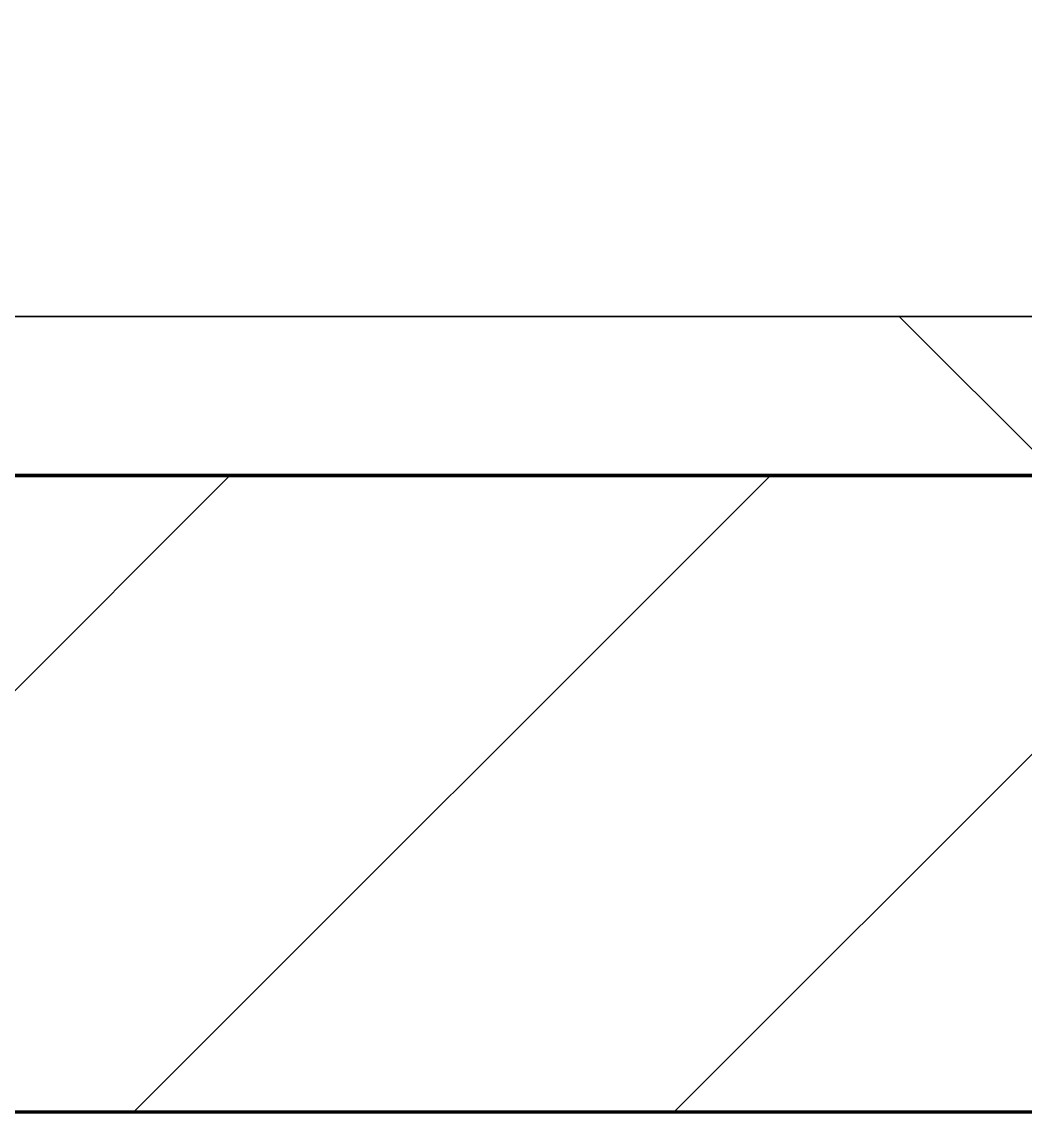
# Model space of a CAD drawing. Header units: millimetres. Extents: x -853432 to -773672, y -18171 to 22484.
# Drawn here: x -824243.3 to -823928.3, y -4021 to -3678.4 of the extents above; entities that cross this region are included whole.
import ezdxf
from ezdxf.xclip import XClip

# ---------------------------------------------------------------- set-up
doc = ezdxf.new("R2010")
doc.units = ezdxf.units.MM
doc.header["$XCLIPFRAME"] = 0
for name, color, linetype, lineweight in [('A-GLAZ-CURT', 2, 'Continuous', 9), ('A-WALL', 5, 'Continuous', 35), ('A-WALL-FNSH', 2, 'Continuous', 35), ('A-WALL-PATT', 1, 'Continuous', 35)]:
    doc.layers.add(name, color=color, linetype=linetype, lineweight=lineweight)
doc.layers.add('A11_ALU.SOLID SHEET', color=2, linetype='Continuous')

# ---------------------------------------------------------------- blocks, each defined once
blk = doc.blocks.new('PPLS-PP19_Custom Tile Pattern - Custom Tile Pattern-V104-4251-01 ENLARGED CONCOURSE LEVEL - REFLECTED CEILING PLAN - SHEET 2')
at = {"layer": 'A-GLAZ-CURT'}
for p, q in [((-300, 0), (300, 0)), ((300, 0), (-300, 0)), ((230.06, 0), (300, 0)), ((-300, -50), (300, -50)), ((300, -50), (-300, -50))]:
    blk.add_line(p, q, dxfattribs=at)
for points, knots in [([(247.1, 0), (246.76, 0), (245.04, 0), (238.34, 0), (226.56, 0), (221.1, 0), (200.27, 0), (182.99, 0), (174.27, 0), (169.67, 0), (168.99, 0)], [-9649.085549, -9649.085549, -9649.085549, -9649.085549, -9581.591397, -9406.094246, -9221.510254, -9016.44624, -8717.832359, -8253.978395, -8152.463617, -8069.855175, -8069.855175, -8069.855175, -8069.855175]), ([(171.51, 0), (176.48, 0), (193.23, 0), (201.73, 0), (208.81, 0), (213.9, 0), (241.96, 0), (266.73, 0), (281.71, 0), (291.71, 0), (296.52, 0), (297.86, 0), (298.09, 0)], [-7971.819559, -7971.819559, -7971.819559, -7971.819559, -7784.112253, -7606.717214, -7289.299508, -7042.621073, -6582.165592, -6068.460911, -5766.029927, -5566.724884, -5280.360606, -5199.253518, -5199.253518, -5199.253518, -5199.253518]), ([(300, 0), (286.53, 0), (254.22, 0), (220.84, 0), (203.62, 0), (202.77, 0)], [-285.253232, -285.253232, -285.253232, -285.253232, -244.693688, -187.987675, -185.029123, -185.029123, -185.029123, -185.029123]), ([(300, 0), (288.22, 0), (262, 0), (230.43, 0), (219.94, 0), (219.02, 0)], [-12528.858583, -12528.858583, -12528.858583, -12528.858583, -11905.454923, -11162.864862, -10856.732305, -10856.732305, -10856.732305, -10856.732305]), ([(219.9, 0), (220.86, 0), (227.84, 0), (242.06, 0), (246.54, 0), (246.96, 0)], [-10670.940496, -10670.940496, -10670.940496, -10670.940496, -10511.382485, -9925.173265, -9834.877357, -9834.877357, -9834.877357, -9834.877357]), ([(284.76, 0), (284.76, 0), (285.09, 0), (287.47, 0), (293.59, 0), (297.76, 0), (300, 0)], [-4110.630118, -4110.630118, -4110.630118, -4110.630118, -4053.389046, -3959.664717, -3862.421465, -3746.95702, -3746.95702, -3746.95702, -3746.95702]), ([(297.38, 0), (295.84, 0), (291.62, 0), (285.38, 0), (284.87, 0)], [-4803.172655, -4803.172655, -4803.172655, -4803.172655, -4358.271401, -4143.037883, -4143.037883, -4143.037883, -4143.037883])]:
    blk.add_open_spline(points, degree=3, knots=knots, dxfattribs=at)
blk = doc.blocks.new('PPLS-PP19_Custom Tile Pattern - Custom Tile Pattern-V105-4251-01 ENLARGED CONCOURSE LEVEL - REFLECTED CEILING PLAN - SHEET 2')
at = {"layer": 'A-GLAZ-CURT'}
for p, q in [((-300, 0), (300, 0)), ((300, 0), (-300, 0)), ((-293.07, 0), (-275.75, 0)), ((-275.75, 0), (-293.07, 0)), ((-222.32, 0), (-205, 0)), ((-205, 0), (-222.32, 0)), ((-300, -50), (300, -50)), ((300, -50), (-300, -50))]:
    blk.add_line(p, q, dxfattribs=at)
at = {"layer": 'A-GLAZ-CURT', "flags": 128}
for points in [[(-300, 0), (-291.56, 0), (-283.3, 0), (-275.2, 0), (-267.26, 0), (-259.45, 0)], [(-259.67, 0), (-267.51, 0), (-275.48, 0), (-283.55, 0), (-291.73, 0), (-300, 0)], [(-259.42, 0), (-251.77, 0), (-244.2, 0), (-236.74, 0), (-229.36, 0), (-222.06, 0), (-214.83, 0), (-207.71, 0), (-200.76, 0), (-194.02, 0), (-187.54, 0), (-181.38, 0), (-175.58, 0), (-170.25, 0), (-165.64, 0), (-162.01, 0), (-159.53, 0), (-157.46, 0), (-154.52, 0), (-149.42, 0), (-141.84, 0), (-132.81, 0), (-126.08, 0)], [(-190.47, 0), (-196.37, 0), (-202.58, 0), (-209.04, 0), (-215.73, 0), (-222.63, 0), (-229.72, 0), (-236.97, 0), (-244.39, 0), (-251.96, 0), (-259.41, 0)], [(-125.17, 0), (-128.55, 0), (-134.16, 0), (-140.03, 0), (-145.5, 0), (-150.63, 0), (-155.53, 0), (-160.27, 0), (-164.95, 0), (-169.65, 0), (-174.47, 0), (-179.49, 0), (-184.81, 0), (-190.44, 0)]]:
    blk.add_lwpolyline(points, dxfattribs=at)
at = {"layer": 'A-GLAZ-CURT'}
for points, knots in [([(-300, 0), (-284.65, 0), (-236.57, 0), (-174.61, 0), (-129.95, 0), (-110.8, 0), (-99.5, 0), (-91.46, 0)], [-5323.127839, -5323.127839, -5323.127839, -5323.127839, -4502.809032, -2700.551212, -1002.059161, -460.363443, 0, 0, 0, 0]), ([(-190.91, 0), (-198.41, 0), (-226.48, 0), (-262.56, 0), (-294.48, 0), (-300, 0)], [-15667.613966, -15667.613966, -15667.613966, -15667.613966, -15131.813646, -13729.592194, -13439.944408, -13439.944408, -13439.944408, -13439.944408]), ([(-259.55, 0), (-260.85, 0), (-263.39, 0), (-264.9, 0), (-265.4, 0)], [-356.732752, -356.732752, -356.732752, -356.732752, -208.940337, 0, 0, 0, 0]), ([(-258.6, 0), (-257.91, 0), (-254.26, 0), (-241.25, 0), (-225.99, 0), (-213.1, 0), (-201.71, 0), (-194.58, 0), (-190.47, 0)], [-5722.54675, -5722.54675, -5722.54675, -5722.54675, -5657.471696, -5413.335975, -5017.494783, -4832.723979, -4666.091899, -4428.46071, -4428.46071, -4428.46071, -4428.46071]), ([(-137.88, 0), (-140.56, 0), (-147.66, 0), (-147.69, 0), (-158.72, 0), (-174.02, 0), (-185.59, 0), (-209.77, 0), (-232.01, 0), (-251.53, 0), (-256.94, 0), (-258.37, 0)], [-3187.727384, -3187.727384, -3187.727384, -3187.727384, -2919.378265, -2477.344047, -2237.412286, -2029.680487, -1755.085331, -1400.429864, -858.079193, -543.655514, -398.465923, -398.465923, -398.465923, -398.465923]), ([(-133.82, 0), (-135.51, 0), (-137.8, 0), (-149.31, 0), (-162.01, 0), (-177.91, 0), (-199.46, 0), (-216.65, 0), (-231.26, 0), (-233.46, 0), (-234, 0)], [-2731.647847, -2731.647847, -2731.647847, -2731.647847, -2418.507304, -2308.929706, -2113.765672, -1763.376603, -1422.553702, -978.033455, -846.069444, -682.911962, -682.911962, -682.911962, -682.911962]), ([(-233.49, 0), (-233.44, 0), (-232.38, 0), (-230.74, 0), (-225.3, 0), (-223.63, 0)], [-455.274641, -455.274641, -455.274641, -455.274641, -440.605512, -119.536984, 0, 0, 0, 0]), ([(-223.63, 0), (-219.39, 0), (-206.17, 0), (-188.58, 0), (-169.02, 0), (-152.12, 0), (-136.84, 0), (-127.33, 0), (-124.19, 0), (-123.43, 0), (-123.28, 0)], [-5463.295695, -5463.295695, -5463.295695, -5463.295695, -5161.076232, -4739.070012, -4465.409639, -4149.119819, -3839.893365, -3647.167523, -3488.92562, -3439.852845, -3439.852845, -3439.852845, -3439.852845]), ([(-122.46, 0), (-126.46, 0), (-146.82, 0), (-170.07, 0), (-190.47, 0)], [-17507.862731, -17507.862731, -17507.862731, -17507.862731, -17136.203329, -15678.033899, -15678.033899, -15678.033899, -15678.033899]), ([(-189.86, 0), (-188.71, 0), (-181.56, 0), (-171.77, 0), (-158.7, 0), (-157.22, 0)], [-4416.730713, -4416.730713, -4416.730713, -4416.730713, -4349.945572, -4000.813434, -3840.635403, -3840.635403, -3840.635403, -3840.635403]), ([(-152.35, 0), (-151.03, 0), (-147.71, 0), (-143.57, 0), (-138.62, 0)], [-3494.978217, -3494.978217, -3494.978217, -3494.978217, -3371.022232, -3227.460399, -3227.460399, -3227.460399, -3227.460399]), ([(-118.78, 0), (-121.86, 0), (-126.28, 0), (-136.96, 0), (-147.46, 0), (-150.03, 0), (-150.57, 0)], [-5938.474035, -5938.474035, -5938.474035, -5938.474035, -5700.061948, -5508.838257, -5298.784692, -5196.16478, -5196.16478, -5196.16478, -5196.16478]), ([(-150.34, 0), (-150.07, 0), (-147.75, 0), (-142.6, 0), (-127.26, 0), (-107.3, 0), (-90.42, 0), (-75.26, 0), (-68.41, 0), (-65.12, 0), (-63.63, 0)], [-4948.728362, -4948.728362, -4948.728362, -4948.728362, -4883.323924, -4440.880425, -4054.690705, -3793.097032, -3402.597032, -3144.956779, -3050.982048, -2969.237017, -2969.237017, -2969.237017, -2969.237017]), ([(-26.75, 0), (-27.82, 0), (-36.18, 0), (-53.55, 0), (-78.2, 0), (-110.94, 0), (-130.52, 0), (-147.74, 0), (-149.07, 0)], [-8718.362214, -8718.362214, -8718.362214, -8718.362214, -8532.293389, -8073.216054, -7508.296369, -7004.680444, -6449.282163, -6277.220794, -6277.220794, -6277.220794, -6277.220794]), ([(-148.23, 0), (-146.94, 0), (-140.15, 0), (-137.28, 0), (-133.93, 0), (-128.78, 0), (-126.5, 0)], [-6162.058746, -6162.058746, -6162.058746, -6162.058746, -6017.569127, -5560.701257, -5364.112219, -5231.017328, -5231.017328, -5231.017328, -5231.017328]), ([(-121.53, 0), (-123.27, 0), (-128.9, 0), (-139.03, 0), (-146.11, 0), (-146.95, 0)], [-1036.675203, -1036.675203, -1036.675203, -1036.675203, -945.742622, -741.901385, -489.130243, -489.130243, -489.130243, -489.130243]), ([(-146.69, 0), (-146.59, 0), (-145.49, 0), (-135.69, 0), (-128.29, 0), (-125.15, 0)], [-420.34245, -420.34245, -420.34245, -420.34245, -406.956646, -290.263673, 0, 0, 0, 0]), ([(-127.41, 0), (-131.63, 0), (-133.16, 0), (-134.09, 0), (-134.15, 0)], [-8540.990293, -8540.990293, -8540.990293, -8540.990293, -8266.114998, -8246.473386, -8246.473386, -8246.473386, -8246.473386]), ([(-134.15, 0), (-133.32, 0), (-130.31, 0), (-117.33, 0), (-92.04, 0), (-74.02, 0), (-62.74, 0), (-60.36, 0), (-59.97, 0)], [-7657.439573, -7657.439573, -7657.439573, -7657.439573, -7293.749979, -6839.55839, -6236.997189, -5713.340575, -5140.470607, -5006.787413, -5006.787413, -5006.787413, -5006.787413]), ([(-120.13, 0), (-120.14, 0), (-120.24, 0), (-121.3, 0), (-129.25, 0), (-133.82, 0)], [-2933.992132, -2933.992132, -2933.992132, -2933.992132, -2920.575025, -2840.280255, -2731.647847, -2731.647847, -2731.647847, -2731.647847]), ([(-113.43, 0), (-113.44, 0), (-113.96, 0), (-119.73, 0), (-125.43, 0), (-127.03, 0), (-127.41, 0)], [-328.499627, -328.499627, -328.499627, -328.499627, -282.672656, -98.539552, -24.539552, 0, 0, 0, 0]), ([(-126.5, 0), (-122.44, 0), (-108.71, 0), (-86.68, 0), (-63.44, 0), (-54.4, 0), (-48.53, 0), (-30.79, 0), (-18.03, 0), (7.41, 0), (13.27, 0), (16.32, 0)], [-5231.017328, -5231.017328, -5231.017328, -5231.017328, -4994.692869, -4542.524482, -4008.285538, -3689.699207, -3546.54457, -3315.260113, -2864.387349, -2439.246196, -2139.790589, -2139.790589, -2139.790589, -2139.790589]), ([(-125.15, 0), (-124.93, 0), (-124.21, 0), (-123.33, 0), (-122.65, 0)], [-3362.7396, -3362.7396, -3362.7396, -3362.7396, -3342.215224, -3292.682525, -3292.682525, -3292.682525, -3292.682525]), ([(-121.6, 0), (-118.7, 0), (-111.6, 0), (-98.9, 0), (-85.29, 0), (-71.67, 0), (-65.93, 0), (-65.07, 0)], [-3268.419413, -3268.419413, -3268.419413, -3268.419413, -3074.362186, -2902.289527, -2605.247022, -2322.099534, -2241.8264, -2241.8264, -2241.8264, -2241.8264]), ([(-72.93, 0), (-75.51, 0), (-88.68, 0), (-106.54, 0), (-121.52, 0)], [-19442.345229, -19442.345229, -19442.345229, -19442.345229, -18935.241197, -17536.796354, -17536.796354, -17536.796354, -17536.796354]), ([(-86.16, 0), (-91.37, 0), (-102.3, 0), (-114.52, 0), (-120.72, 0)], [-1681.3698, -1681.3698, -1681.3698, -1681.3698, -1374.161226, -1050.856125, -1050.856125, -1050.856125, -1050.856125]), ([(-53.14, 0), (-55.57, 0), (-63.54, 0), (-81.23, 0), (-99.51, 0), (-114.02, 0), (-117.28, 0), (-118.78, 0)], [-1237.182091, -1237.182091, -1237.182091, -1237.182091, -1060.00838, -740.068933, -229.489605, -116.330425, 0, 0, 0, 0]), ([(-117.74, 0), (-117.19, 0), (-114.78, 0), (-113.43, 0), (-113.43, 0)], [-821.249067, -821.249067, -821.249067, -821.249067, -394.672656, -330.879064, -330.879064, -330.879064, -330.879064]), ([(-52.58, 0), (-55.02, 0), (-64.21, 0), (-85.2, 0), (-107.61, 0), (-116.56, 0), (-117.56, 0)], [-3117.495876, -3117.495876, -3117.495876, -3117.495876, -2842.901703, -2193.204658, -1433.981041, -985.49888, -985.49888, -985.49888, -985.49888]), ([(-115.82, 0), (-114.96, 0), (-110.41, 0), (-96.78, 0), (-71.33, 0), (-42.53, 0), (-12.78, 0), (4.23, 0), (9.64, 0), (10.14, 0), (10.18, 0)], [-5724.064692, -5724.064692, -5724.064692, -5724.064692, -5430.283136, -5103.229623, -4799.173296, -4065.652676, -3589.737505, -3285.047089, -3066.359526, -3044.715262, -3044.715262, -3044.715262, -3044.715262]), ([(9.32, 0), (9.08, 0), (7.65, 0), (2.57, 0), (-12.23, 0), (-25.64, 0), (-40, 0), (-56.24, 0), (-75.59, 0), (-94, 0), (-112.01, 0), (-114.94, 0), (-115.63, 0)], [-2922.926651, -2922.926651, -2922.926651, -2922.926651, -2882.788014, -2720.818881, -2518.50168, -2125.455881, -1792.521578, -1466.981642, -1208.454564, -789.402658, -501.969187, -243.577221, -243.577221, -243.577221, -243.577221]), ([(-91.46, 0), (-90.09, 0), (-84.7, 0), (-77.43, 0), (-72.73, 0), (-72.64, 0), (-72.64, 0)], [-19832.387487, -19832.387487, -19832.387487, -19832.387487, -19753.885894, -19541.04734, -19478.625389, -19471.062469, -19471.062469, -19471.062469, -19471.062469]), ([(-63.96, 0), (-64.13, 0), (-72.5, 0), (-80.63, 0), (-86.16, 0)], [-2171.769325, -2171.769325, -2171.769325, -2171.769325, -2007.031671, -1681.3698, -1681.3698, -1681.3698, -1681.3698]), ([(-53.17, 0), (-54.89, 0), (-59.6, 0), (-71.66, 0), (-77.83, 0), (-82.66, 0), (-83.28, 0), (-83.28, 0)], [-2251.800508, -2251.800508, -2251.800508, -2251.800508, -2161.752162, -2006.592567, -1646.621388, -1424.436217, -1393.971743, -1393.971743, -1393.971743, -1393.971743]), ([(-83.28, 0), (-83.28, 0), (-82.91, 0), (-76.14, 0), (-65.08, 0), (-57.01, 0), (-52.57, 0)], [-1393.4169, -1393.4169, -1393.4169, -1393.4169, -1353.722004, -1274.333717, -1073.56893, -763.998939, -763.998939, -763.998939, -763.998939]), ([(-66.39, 0), (-66.39, 0), (-63.63, 0), (-53.63, 0), (-34.42, 0), (-29.82, 0), (-29.19, 0)], [-2493.31794, -2493.31794, -2493.31794, -2493.31794, -2315.303971, -1809.437387, -963.711516, -666.19313, -666.19313, -666.19313, -666.19313]), ([(31.18, 0), (25.97, 0), (11.99, 0), (-16.92, 0), (-47.42, 0), (-65.77, 0), (-66.37, 0), (-66.38, 0)], [-4496.803627, -4496.803627, -4496.803627, -4496.803627, -4222.080604, -3745.412743, -2981.410125, -2542.574734, -2498.224237, -2498.224237, -2498.224237, -2498.224237]), ([(-63.63, 0), (-61.49, 0), (-57.39, 0), (-54.49, 0), (-45.2, 0), (-40.79, 0), (-40.46, 0), (-40.44, 0)], [-2969.237017, -2969.237017, -2969.237017, -2969.237017, -2851.217951, -2734.127174, -2474.780881, -2410.990208, -2350.645972, -2350.645972, -2350.645972, -2350.645972]), ([(-58.83, 0), (-58.37, 0), (-57.29, 0), (-54.23, 0), (-46.33, 0), (-42.62, 0), (-41.76, 0)], [-4859.52896, -4859.52896, -4859.52896, -4859.52896, -4680.891996, -4469.85053, -4321.566175, -4270.495146, -4270.495146, -4270.495146, -4270.495146]), ([(-29.03, 0), (-33.97, 0), (-41.85, 0), (-49.7, 0), (-52.58, 0)], [-2680.714891, -2680.714891, -2680.714891, -2680.714891, -2413.671296, -2262.146785, -2262.146785, -2262.146785, -2262.146785]), ([(-36.33, 0), (-36.43, 0), (-37.27, 0), (-45.02, 0), (-45.84, 0), (-50.49, 0), (-52.51, 0)], [-1855.773136, -1855.773136, -1855.773136, -1855.773136, -1810.870157, -1672.078046, -1405.135169, -1253.018259, -1253.018259, -1253.018259, -1253.018259]), ([(-36.62, 0), (-36.62, 0), (-40.35, 0), (-43.42, 0), (-48.79, 0), (-52.49, 0)], [-4069.478503, -4069.478503, -4069.478503, -4069.478503, -3858.647035, -3538.256648, -3120.746453, -3120.746453, -3120.746453, -3120.746453]), ([(-51.99, 0), (-50.59, 0), (-44.34, 0), (-36.49, 0), (-33.57, 0), (-29.94, 0), (-28.57, 0)], [-750.600169, -750.600169, -750.600169, -750.600169, -651.549973, -296.515819, -83.513472, 0, 0, 0, 0]), ([(-51.83, 0), (-51.83, 0), (-51.78, 0), (-47.4, 0), (-46.01, 0), (-40.22, 0), (-36.78, 0)], [-632.814994, -632.814994, -632.814994, -632.814994, -627.965721, -508.377888, -260.442412, 0, 0, 0, 0]), ([(76.63, 0), (74.8, 0), (67.65, 0), (53.52, 0), (37, 0), (24.07, 0), (12.82, 0), (-2.9, 0), (-20.62, 0), (-32.81, 0), (-44.85, 0), (-51.43, 0), (-51.79, 0)], [-3095.572228, -3095.572228, -3095.572228, -3095.572228, -2950.589685, -2634.532728, -2313.748533, -2106.613311, -1925.670641, -1617.263037, -1290.787923, -1039.307308, -819.71621, -644.910881, -644.910881, -644.910881, -644.910881])]:
    blk.add_open_spline(points, degree=3, knots=knots, dxfattribs=at)
blk = doc.blocks.new('*U634')
at = {"layer": 'A-GLAZ-CURT'}
for name, p in [('PPLS-PP19_Custom Tile Pattern - Custom Tile Pattern-V104-4251-01 ENLARGED CONCOURSE LEVEL - REFLECTED CEILING PLAN - SHEET 2', (11402.37, -7350)), ('PPLS-PP19_Custom Tile Pattern - Custom Tile Pattern-V105-4251-01 ENLARGED CONCOURSE LEVEL - REFLECTED CEILING PLAN - SHEET 2', (12002.37, -7350))]:
    blk.add_blockref(name, p, dxfattribs=at)
blk = doc.blocks.new('*U1213')
blk.add_lwpolyline([(22690, -750), (19166.45, -750), (19116.45, -700), (18966.44, -550), (-101025.39, -550), (-101025.39, -6704.96), (-96300, -6704.96), (-96300, -7350), (-94497.63, -7350), (17250, -7350), (17250, -6849.96), (18300, -6849.96), (22690, -6849.96)], close=True)

msp = doc.modelspace()

# ---------------------------------------------------------------- block references
at = {"layer": 'A11_ALU.SOLID SHEET'}
ref = msp.add_blockref('*U1213', (-744682.37, 3579.02), dxfattribs=at)
XClip(ref).set_block_clipping_path([(-104690.1238047112, -9620.0029952966), (-34092.6543255156, 14392.9971737705)])

# ---------------------------------------------------------------- next in the draw order: hatches: boundary and pattern name
at = {"layer": 'A-WALL-PATT', "lineweight": 9}
h = msp.add_hatch(dxfattribs=at)
h.set_pattern_fill('FP_4', color=256, style=0, pattern_type=2)
h.set_pattern_definition([(45, (0, 0), (-212.13203, 212.13203), []), (135, (0, 0), (-212.13203, -212.13203), [])])
h.paths.add_polyline_path([(-779464.45, -3820.98), (-778775.03, -3820.98), (-778775.03, -3770.98), (-827933.88, -3770.98), (-828045.79, -3820.98), (-779602.34, -3820.98)])
h.paths.add_polyline_path([(-828965.42, -3820.98), (-828156.1, -3820.98), (-828044.19, -3770.98), (-841032.37, -3770.98), (-841032.37, -3820.98), (-829103.3, -3820.98)])
h = msp.add_hatch(dxfattribs=at)
h.set_pattern_fill('FP_2', color=256, style=0, pattern_type=2)
h.set_pattern_definition([(45, (0, 0), (-84.852814, 84.852814), [])])
h.paths.add_polyline_path([(-779326.57, -4020.98), (-778775.03, -4020.98), (-778775.03, -3820.98), (-828045.79, -3820.98), (-828336.65, -3950.93), (-828355, -3909.85), (-828156.1, -3820.98), (-841232.37, -3820.98), (-841232.37, -4020.98), (-779878.11, -4020.98)])
h.paths.add_polyline_path([(-828280, -3860.98), (-828285, -3859.64), (-828288.66, -3855.98), (-828289.66, -3848.39), (-828287.07, -3844.76), (-828282.59, -3841.32), (-828280, -3840.98), (-828272.93, -3843.91), (-828270.34, -3848.39), (-828270.34, -3851.81), (-828272.93, -3858.05), (-828279.18, -3860.64)])

# ---------------------------------------------------------------- next in the draw order: linework, layer by layer
at = {"layer": 'A-WALL', "color": 7, "lineweight": 70}
for p, q in [((-827180, -3820.98), (-823580, -3820.98)), ((-823580, -3820.98), (-827180, -3820.98)), ((-823580, -4020.98), (-827180, -4020.98))]:
    msp.add_line(p, q, dxfattribs=at)
at = {"layer": 'A-WALL-FNSH', "color": 250}
msp.add_line((-827180, -3770.98), (-823580, -3770.98), dxfattribs=at)

# ---------------------------------------------------------------- next in the draw order: block references
msp.add_blockref('*U634', (-835882.37, 3579.02))

doc.saveas('drawing.dxf')
